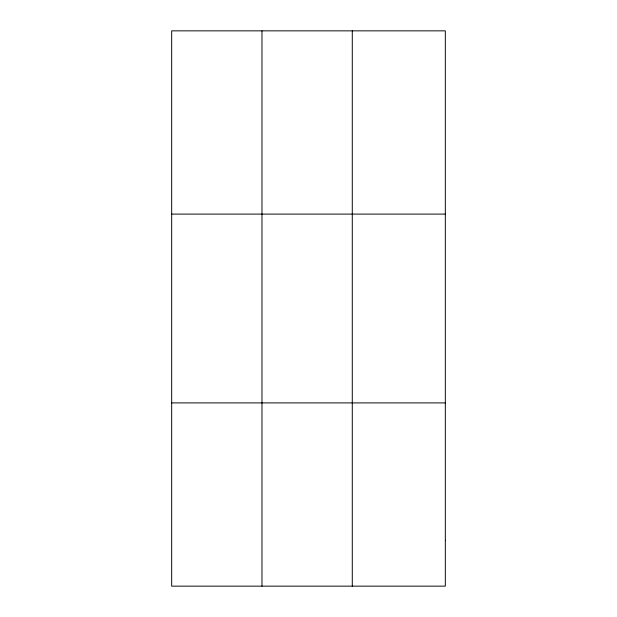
<?xml version="1.0" encoding="UTF-8"?>
<svg xmlns="http://www.w3.org/2000/svg" width="617" height="617" viewBox="0 0 617 617"><rect width="100%" height="100%" fill="white"/><g stroke="black" fill="none" stroke-linecap="round" stroke-linejoin="round"><path stroke-width="0.93" d="M261.978 586.15L261.978 30.85M352.284 586.15L352.284 30.85M171.673 214.099L445.327 214.099M171.673 402.901L445.327 402.901M445.327 540.338L445.327 586.15L171.673 586.15L171.673 30.85L445.327 30.85L445.327 540.338"/></g></svg>
